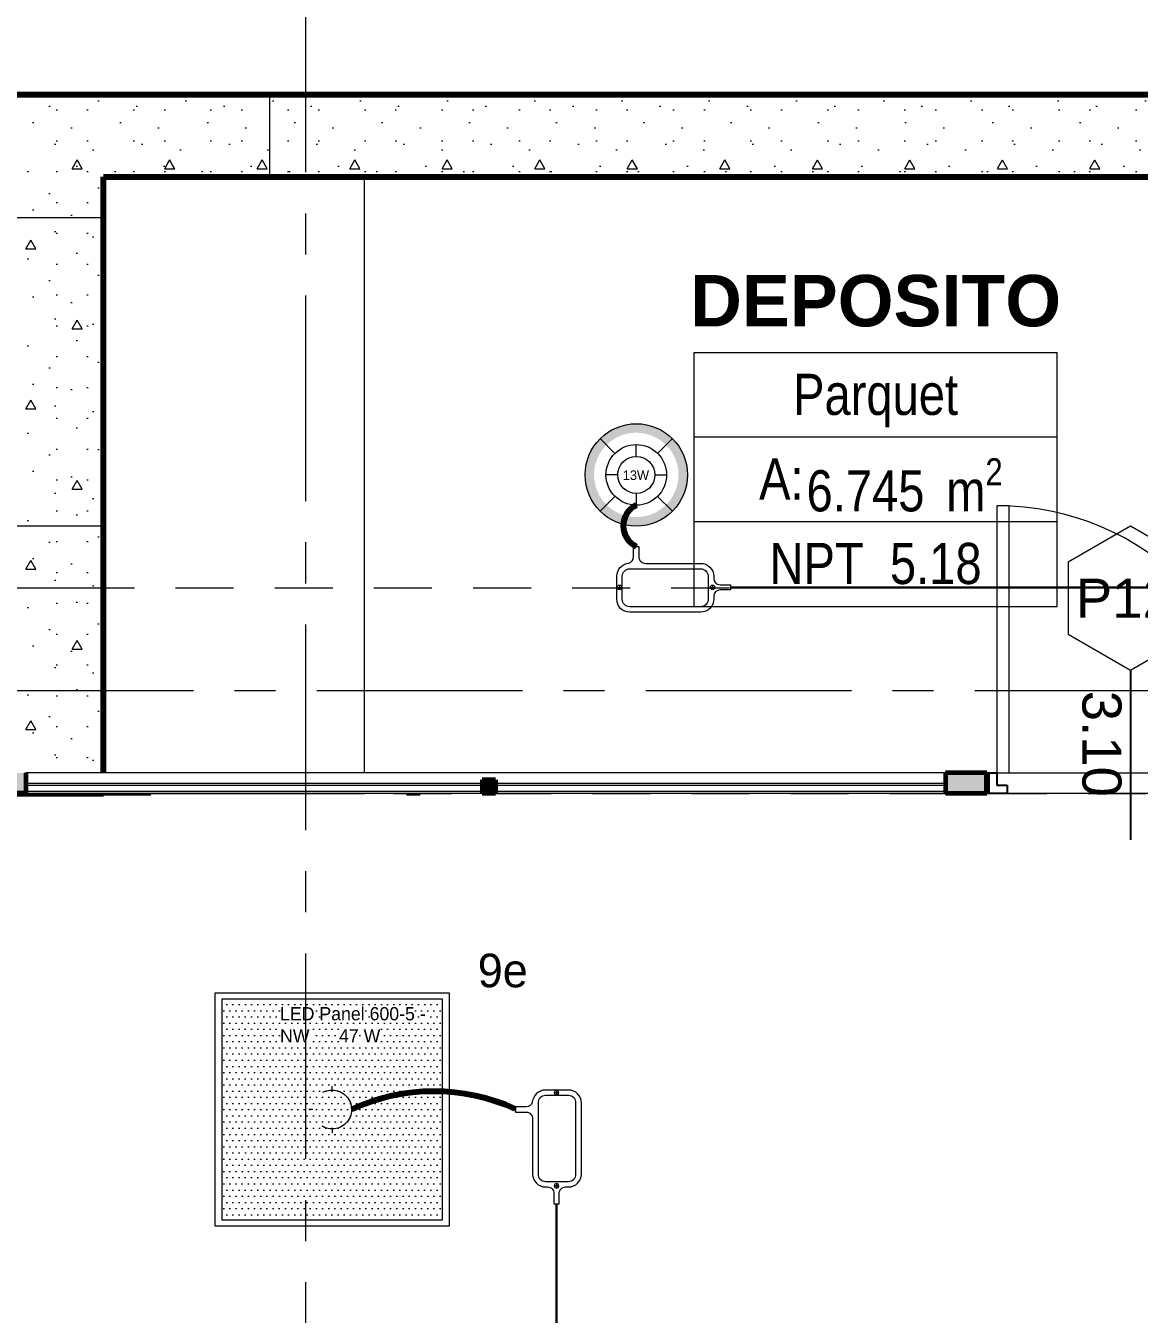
# Model space of a CAD drawing. Header units: inches. Extents: x -38 to 5698, y -33 to 92.
# Drawn here: x 130.862 to 133.57, y 38.133 to 41.268 of the extents above; entities that cross this region are included whole.
import ezdxf
from ezdxf.lldxf.tags import DXFTag

# ---------------------------------------------------------------- set-up
doc = ezdxf.new("R2010")
doc.units = ezdxf.units.IN
doc.header["$MEASUREMENT"] = 0
doc.set_wipeout_variables(frame=1)
doc.header["$PDMODE"] = 1
for name, pattern in [('CONTINUA', [0]), ('DASHED', [0.75, 0.5, -0.25]), ('Hidden Line', [0.195611, 0.141111, -0.0545]), ('HIDDEN2', [0.1875, 0.125, -0.0625]), ('Punto & Raya', [0.65, 0.5, -0.075, 0, -0.075]), ('Wipeout_Contour', [1, 0, -1])]:
    doc.linetypes.add(name, pattern=pattern)
for name, color, linetype, lineweight in [('00_IE_Luminarias', 6, 'Continuous', 30), ('01 IE LUM LED AD DN570C', 1, 'Continuous', 13), ('ALUMBRADO_CONDUIT', 30, 'CONDUIT1', 30), ('CABLEADO EXT.', 3, 'PVCSUBT', 30), ('Luminarias', 5, 'Continuous', 20), ('Simb_Alumbrado', 140, 'CONTINUA', 30)]:
    doc.layers.add(name, color=color, linetype=linetype, lineweight=lineweight)
for name, color, linetype in [('02 _ ARQ _ ALB _ Cotas Ejes', 7, 'Continuous'), ('02 _ ARQ _ ALB _ Ejes Generales', 7, 'Continuous'), ('02 _ ARQ _ ALB _ Muros Interiores', 7, 'Continuous'), ('02 _ ARQ _ ZON _ Espacio.3D', 7, 'Continuous'), ('08 _ STR _ EXT _ 07 Losa Aligerada', 7, 'Continuous'), ('08 _ STR _ EXT _ 08 Placas Inclinadas', 7, 'Continuous'), ('08 _ STR _ EXT _ 09 Vigas', 7, 'Continuous'), ('Acabado - Muros', 7, 'Continuous'), ('Estructura - 04 MURO', 7, 'Continuous'), ('Marcador - Secciones', 251, 'Continuous')]:
    doc.layers.add(name, color=color, linetype=linetype)
doc.styles.add('Estilo_Generado_4', font='swisse.ttf')
doc.styles.add('Estilo_Generado_8', font='arialbd.ttf')
doc.styles.add('Estilo_Generado_9', font='ARIALN.TTF')
doc.styles.add('{18b73a54-fa43-428c-adcb-c1c7bbdf2c84}', font='Simplex.shx')
tags = doc.linetypes.add('CONDUIT', pattern='A,1.5,-0.210535,["con",{18b73a54-fa43-428c-adcb-c1c7bbdf2c84},S=0.2,R=0,X=0,Y=-0.065594],-0.702384', length=2.412919).pattern_tags.tags
tags[6] = DXFTag(74, 10)
tags = doc.linetypes.add('CONDUIT1', pattern='A,1,-0.19772,["con",{18b73a54-fa43-428c-adcb-c1c7bbdf2c84},S=0.2,R=0,X=0,Y=-0.065594],-0.593642', length=1.791362).pattern_tags.tags
tags[6] = DXFTag(74, 10)
tags = doc.linetypes.add('PVCSUBT', pattern='A,0.6,-0.3,0.6,-0.075691,["PVC",Standard,S=0.2,R=0,X=0,Y=-0.093724],-0.621005', length=2.196696).pattern_tags.tags
tags[10] = DXFTag(74, 10)
doc.dimstyles.new('Estilo_Generado__15', dxfattribs={"dimtxt": 0.125, "dimasz": 0.095, "dimexe": 0.18, "dimexo": 0.003, "dimgap": 0, "dimtad": 0, "dimtih": 1, "dimtoh": 1, "dimzin": 0, "dimdsep": 46, "dimtxsty": 'Estilo_Generado_4', "dimblk": 'ARROWHEAD_6', "dimblk1": 'ARROWHEAD_6', "dimblk2": 'ARROWHEAD_6', "dimcen": 0.09, "dimclrd": 144, "dimclre": 144, "dimclrt": 7, "dimadec": 0, "dimazin": 0, "dimtfac": 1, "dimtdec": 4, "dimtmove": 0, "dimatfit": 3, "dimfxl": 1, "dimtolj": 1, "dimtzin": 0, "dimarcsym": 0})
pattern_1 = [(0, (92.500015, 3e-09), (0, 0.030000001), [])]
pattern_2 = [(0, (92.5, 3e-09), (0, 0.3897114), [0.024375, -0.200625]), (0, (92.6125, 0.19486), (0, 0.3897114), [0.024375, -0.200625]), (60, (92.5, 3e-09), (-0.3375, 0.1948557), [0.024375, -0.200625]), (60, (92.725, 3e-09), (-0.3375, 0.1948557), [0.024375, -0.200625]), (120, (92.5244, 3e-09), (0.3375, 0.1948557), [0.024375, -0.200625]), (120, (92.7494, 3e-09), (0.3375, 0.1948557), [0.024375, -0.200625]), (0, (92.500015, 0.0375), (0, 0.075), [0, -0.075, 0, -0.1125]), (45, (92.537515, 0.0375), (-0.05303301, 0.05303301), [0, -0.05625, 0, -0.09375])]

# ---------------------------------------------------------------- blocks, each defined once
blk = doc.blocks.new('ARROWHEAD_6')
at = {"color": 0, "linetype": 'Continuous', "lineweight": 0}
for p, q in [((-0.5, -0.5), (0.5, 0.5)), ((0, 0), (-1, 0))]:
    blk.add_line(p, q, dxfattribs=at)
blk = doc.blocks.new('*D84', base_point=(804.059, 0))
at = {"layer": '02 _ ARQ _ ALB _ Cotas Ejes', "color": 144, "linetype": 'Continuous', "lineweight": -2, "transparency": 16777216}
for p, q in [((129.82, 39.653), (129.82, 45.8378)), ((136.82, 39.653), (136.82, 45.8378)), ((129.915, 45.6578), (133.0886, 45.6578)), ((136.725, 45.6578), (133.4761, 45.6578))]:
    blk.add_line(p, q, dxfattribs=at)
at = {"layer": 'Defpoints', "color": 0, "linetype": 'Continuous', "lineweight": 40, "transparency": 16777216}
for p in [(136.82, 45.6578), (129.82, 39.65), (136.82, 39.65)]:
    blk.add_point(p, dxfattribs=at)
at = {"layer": '02 _ ARQ _ ALB _ Cotas Ejes', "color": 144, "linetype": 'Continuous', "lineweight": -2, "transparency": 16777216, "xscale": 0.095, "yscale": 0.095, "zscale": 0.095, "rotation": 180}
blk.add_blockref('ARROWHEAD_6', (129.82, 45.6578), dxfattribs=at)
at = {"layer": '02 _ ARQ _ ALB _ Cotas Ejes', "color": 144, "linetype": 'Continuous', "lineweight": -2, "transparency": 16777216, "xscale": 0.095, "yscale": 0.095, "zscale": 0.095}
blk.add_blockref('ARROWHEAD_6', (136.82, 45.6578), dxfattribs=at)
at = {"layer": '02 _ ARQ _ ALB _ Cotas Ejes', "color": 7, "linetype": 'Continuous', "lineweight": 13, "transparency": 16777216, "insert": (133.2823, 45.6578), "char_height": 0.125, "attachment_point": 5, "style": 'Estilo_Generado_4'}
blk.add_mtext('\\A1;7.00', dxfattribs=at)
blk = doc.blocks.new('*D86', base_point=(804.059, 0))
at = {"layer": '02 _ ARQ _ ALB _ Cotas Ejes', "color": 144, "linetype": 'Continuous', "lineweight": -2, "transparency": 16777216}
for p, q in [((101.57, 39.903), (101.57, 45.4088)), ((144.07, 39.903), (144.07, 45.4088)), ((101.665, 45.2288), (122.5203, 45.2288)), ((143.975, 45.2288), (123.0254, 45.2288))]:
    blk.add_line(p, q, dxfattribs=at)
at = {"layer": 'Defpoints', "color": 0, "linetype": 'Continuous', "lineweight": 40, "transparency": 16777216}
for p in [(144.07, 45.2288), (101.57, 39.9), (144.07, 39.9)]:
    blk.add_point(p, dxfattribs=at)
at = {"layer": '02 _ ARQ _ ALB _ Cotas Ejes', "color": 144, "linetype": 'Continuous', "lineweight": -2, "transparency": 16777216, "xscale": 0.095, "yscale": 0.095, "zscale": 0.095, "rotation": 180}
blk.add_blockref('ARROWHEAD_6', (101.57, 45.2288), dxfattribs=at)
at = {"layer": '02 _ ARQ _ ALB _ Cotas Ejes', "color": 144, "linetype": 'Continuous', "lineweight": -2, "transparency": 16777216, "xscale": 0.095, "yscale": 0.095, "zscale": 0.095}
blk.add_blockref('ARROWHEAD_6', (144.07, 45.2288), dxfattribs=at)
at = {"layer": '02 _ ARQ _ ALB _ Cotas Ejes', "color": 7, "linetype": 'Continuous', "lineweight": 13, "transparency": 16777216, "insert": (122.7728, 45.2288), "char_height": 0.125, "attachment_point": 5, "style": 'Estilo_Generado_4'}
blk.add_mtext('\\A1;42.50', dxfattribs=at)
blk = doc.blocks.new('LUM DN570C')
at = {"layer": '01 IE LUM LED AD DN570C'}
h = blk.add_hatch(color=256, dxfattribs=at)
edge = h.paths.add_edge_path()
edge.add_arc((0, 0), 0.1344, 0, 360)
edge = h.paths.add_edge_path(flags=17)
edge.add_arc((0, 0), 0.1108, 0, 360)
for p, q in [((-0.0561, 0.0563), (-0.0949, 0.0952)), ((0.0561, 0.0563), (0.0949, 0.0952)), ((-0.0561, -0.0563), (-0.0949, -0.0952)), ((0.0561, -0.0563), (0.0949, -0.0952))]:
    blk.add_line(p, q, dxfattribs=at)
at = {"layer": '01 IE LUM LED AD DN570C', "ltscale": 0.4}
for p, q in [((0, 0.0487), (0, 0.0795)), ((-0.0487, 0), (-0.0795, 0)), ((0.0487, 0), (0.0795, 0)), ((0, -0.0487), (0, -0.0795))]:
    blk.add_line(p, q, dxfattribs=at)
at = {"layer": '01 IE LUM LED AD DN570C'}
for radius in [0.1344, 0.0795]:
    blk.add_circle((0, 0), radius, dxfattribs=at)
at = {"layer": '01 IE LUM LED AD DN570C', "ltscale": 0.4}
blk.add_circle((0, 0), 0.0487, dxfattribs=at)
at = {"color": 1, "linetype": 'ByBlock', "lineweight": 80, "insert": (-0.0353, 0.0117), "char_height": 0.025, "width": 0.622217, "attachment_point": 1}
blk.add_mtext('13W ', dxfattribs=at)
blk = doc.blocks.new('*U270')
at = {"layer": 'Luminarias', "linetype": 'DASHED', "lineweight": 0, "ltscale": 0.05}
blk.add_lwpolyline([(0, -0.0045), (0, 0.0045)], dxfattribs=at)
blk = doc.blocks.new('*U271')
at = {"color": 0, "linetype": 'ByBlock', "lineweight": -2, "transparency": 16777216}
blk.add_blockref('*U270', (0, 0.05), dxfattribs=at)
for p, rotation in [((-0.05, 0), 90), ((0.05, 0), 269.9999999999999), ((0, -0.05), 180)]:
    blk.add_blockref('*U270', p, dxfattribs=dict(at, rotation=rotation))
blk = doc.blocks.new('PANEL LED 50W')
at = {"layer": 'Luminarias'}
h = blk.add_hatch(dxfattribs=at)
h.set_pattern_fill('DOTS', color=4, scale=0.009097)
h.set_pattern_definition([(0, (0, -2e-14), (0.0072206, 0.01444116), [0, -0.01444116])])
h.paths.add_polyline_path([(-0.2574, -0.2574), (0.2574, -0.2574), (0.2574, 0.2574), (-0.2574, 0.2574)])
h.paths.add_polyline_path([(-0.1296, 0.0974), (0.1849, 0.0974), (0.1849, 0.2469), (-0.1296, 0.2469)], flags=24)
at = {"layer": 'Luminarias', "color": 4, "lineweight": 0}
for points in [[(-0.2729, 0.2729), (0.2729, 0.2729), (0.2729, -0.2729), (-0.2729, -0.2729)], [(-0.2574, -0.2574), (0.2574, -0.2574), (0.2574, 0.2574), (-0.2574, 0.2574)]]:
    blk.add_lwpolyline(points, close=True, dxfattribs=at)
at = {"layer": 'Luminarias', "color": 4, "linetype": 'DASHED', "lineweight": 0, "ltscale": 0.01}
blk.add_circle((0, 0), 0.0455, dxfattribs=at)
at = {"color": 4}
blk.add_blockref('*U271', (0, 0), dxfattribs=at)
at = {"layer": 'Luminarias', "color": 4, "insert": (-0.1218, 0.2392), "char_height": 0.030929, "width": 0.382855, "attachment_point": 1}
blk.add_mtext('{\\Ftxt|c0;LED Panel 600-5 - NW      47 W}', dxfattribs=at)
blk = doc.blocks.new('CAJA OVAL TIPO L')
at = {"layer": 'Simb_Alumbrado', "lineweight": 13}
blk.add_lwpolyline([(-0.0491, -0.079), (-0.0491, -0.0343, -0.380413), (-0.0258, -0.0088), (-0.0258, -0.0088, 0.341426), (-0.0164, 0.0033), (-0.0164, 0.0236), (-0.0063, 0.0236), (-0.0063, 0.0033, 0.414214), (0.0063, -0.0092), (0.1138, -0.0092, -0.414214), (0.1388, -0.0343), (0.1388, -0.0382, 0.414214), (0.1513, -0.0508), (0.1716, -0.0508), (0.1716, -0.0609), (0.1513, -0.0609, 0.414214), (0.1388, -0.0734), (0.1388, -0.079, -0.414214), (0.1138, -0.104), (-0.0241, -0.104, -0.414214), (-0.0491, -0.079, 0.414214)], format="xyb", dxfattribs=at)
blk.add_lwpolyline([(-0.0241, -0.0199), (0.1138, -0.0199, -0.414214), (0.1282, -0.0343), (0.1282, -0.079, -0.414214), (0.1138, -0.0934), (-0.0241, -0.0934, -0.414214), (-0.0384, -0.079), (-0.0384, -0.0343, -0.414214)], format="xyb", close=True, dxfattribs=at)
for points in [[(-0.0483, -0.0558), (-0.0395, -0.0558)], [(-0.0439, -0.0514), (-0.0439, -0.0602)], [(0.1323, -0.0558), (0.1411, -0.0558)], [(0.1367, -0.0514), (0.1367, -0.0602)]]:
    blk.add_lwpolyline(points, dxfattribs=at)
for centre in [(-0.0439, -0.0558), (0.1367, -0.0558)]:
    blk.add_circle(centre, 0.00438, dxfattribs=at)

msp = doc.modelspace()

# ---------------------------------------------------------------- hatches: boundary and pattern name
at = {"layer": '08 _ STR _ EXT _ 08 Placas Inclinadas', "linetype": 'Continuous', "lineweight": 9}
h = msp.add_hatch(dxfattribs=at)
h.set_pattern_fill('HORMIGÓN_EN_MASA_0002', style=0, pattern_type=2)
h.set_pattern_definition(pattern_2)
h.paths.add_polyline_path([(130.8202, 40.9606), (131.0512, 40.9445), (131.0512, 41.1), (130.8202, 41.1)])
h = msp.add_hatch(dxfattribs=at)
h.set_pattern_fill('HORMIGÓN_EN_MASA_0002', style=0, pattern_type=2)
h.set_pattern_definition(pattern_2)
h.paths.add_polyline_path([(131.0512, 40.9445), (131.6862, 40.9), (133.6798, 40.9), (135.6717, 41.0394), (135.6717, 41.1), (131.0512, 41.1)])
h = msp.add_hatch(dxfattribs=at)
h.set_pattern_fill('HORMIGÓN_EN_MASA_0002', style=0, pattern_type=2)
h.set_pattern_definition(pattern_2)
h.paths.add_polyline_path([(131.6862, 40.9), (131.0512, 40.9445), (131.0512, 40.9)])

# ---------------------------------------------------------------- linework, layer by layer
at = {"layer": '02 _ ARQ _ ALB _ Muros Interiores', "color": 165, "linetype": 'Continuous', "lineweight": 15}
for p, q in [((133.224, 40.1), (133.2241, 39.45)), ((133.254, 40.1), (133.224, 40.1)), ((133.2541, 39.45), (133.254, 40.1)), ((133.2241, 39.45), (133.2541, 39.45))]:
    msp.add_line(p, q, dxfattribs=at)
at = {"layer": '02 _ ARQ _ ALB _ Muros Interiores', "color": 152, "linetype": 'Continuous', "lineweight": 25}
msp.add_line((133.5491, 39.7), (133.5491, 39.2875), dxfattribs=at)
at = {"layer": '02 _ ARQ _ ALB _ Muros Interiores', "color": 165, "linetype": 'Continuous', "lineweight": 25}
for p, q in [((133.1991, 39.4), (133.1991, 39.45)), ((133.1991, 39.45), (133.2241, 39.45)), ((133.2241, 39.45), (133.2241, 39.42)), ((133.2491, 39.4), (133.1991, 39.4)), ((133.2241, 39.42), (133.2491, 39.42)), ((133.2491, 39.42), (133.2491, 39.4))]:
    msp.add_line(p, q, dxfattribs=at)
at = {"layer": '02 _ ARQ _ ALB _ Muros Interiores', "color": 7, "linetype": 'Continuous', "lineweight": 80}
msp.add_line((133.1991, 39.45), (133.1991, 39.4), dxfattribs=at)
at = {"layer": '02 _ ARQ _ ALB _ Muros Interiores', "color": 251, "linetype": 'Continuous', "lineweight": 13, "flags": 128}
msp.add_lwpolyline([(133.549, 40.05), (133.3975, 39.9625), (133.3975, 39.7875), (133.5491, 39.7), (133.7006, 39.7875), (133.7006, 39.9625)], close=True, dxfattribs=at)
at = {"layer": '02 _ ARQ _ ALB _ Muros Interiores', "color": 175, "linetype": 'Continuous', "lineweight": 15}
msp.add_arc((133.2241, 39.45), 0.65, 0.0017, 90.0017, dxfattribs=at)
at = {"layer": '02 _ ARQ _ ZON _ Espacio.3D', "color": 252, "linetype": 'Continuous', "lineweight": 13}
for p, q in [((132.4872, 40.4728), (132.4872, 39.8552)), ((132.4872, 40.4728), (133.3707, 40.4728)), ((133.3707, 39.8552), (133.3707, 40.4728)), ((133.3707, 40.2669), (132.4872, 40.2669)), ((133.3707, 40.061), (132.4872, 40.061)), ((132.4872, 39.8552), (133.3707, 39.8552))]:
    msp.add_line(p, q, dxfattribs=at)
at = {"layer": '02 _ ARQ _ ZON _ Espacio.3D', "color": 254, "linetype": 'Continuous', "lineweight": 0, "flags": 128}
msp.add_lwpolyline([(131.2061, 40.9), (131.2061, 39.45), (135.8575, 39.45), (135.8575, 40.9)], close=True, dxfattribs=at)
msp.add_lwpolyline([(136.57, 39.4), (130.07, 39.4), (130.07, 39), (129.57, 39), (129.57, 39.4), (129.37, 39.4), (129.37, 39.65), (126.5479, 39.65), (126.5479, 39.4), (123.07, 39.4), (123.07, 39), (122.845, 39)], dxfattribs=at)
at = {"layer": '08 _ STR _ EXT _ 07 Losa Aligerada', "color": 254, "linetype": 'Continuous', "lineweight": 18, "flags": 128}
msp.add_lwpolyline([(145.02, 35.2005), (145.02, 41.1), (131.4553, 41.1), (131.4553, 40.8001), (126.5479, 40.8001), (126.5479, 40.5001), (115.87, 40.5001)], dxfattribs=at)
at = {"layer": '08 _ STR _ EXT _ 08 Placas Inclinadas', "color": 7, "linetype": 'Continuous', "lineweight": 80, "flags": 128}
msp.add_lwpolyline([(130.8202, 41.1), (135.9026, 41.1)], dxfattribs=at)
at = {"layer": 'Acabado - Muros', "color": 7, "linetype": 'Continuous', "lineweight": 60}
for p, q in [((131.0512, 39.4499), (131.0512, 39.3999)), ((133.1991, 39.45), (133.1991, 39.4)), ((133.1991, 39.45), (133.1991, 39.4))]:
    msp.add_line(p, q, dxfattribs=at)
at = {"layer": 'ALUMBRADO_CONDUIT', "color": 30, "lineweight": 30, "ltscale": 0.4, "true_color": 0xf26722}
for p, q in [((132.5764, 39.9014), (134.5342, 39.9014)), ((132.1532, 38.4018), (132.1532, 36.2449))]:
    msp.add_line(p, q, dxfattribs=at)
at = {"layer": 'CABLEADO EXT.', "color": 3, "lineweight": 80}
for centre, radius, start, end in [((132.3709, 40.0512), 0.0556, 115.4571, 244.5429), ((131.8551, 38.199), 0.4764, 65.3702, 114.8494)]:
    msp.add_arc(centre, radius, start, end, dxfattribs=at)

# ---------------------------------------------------------------- block references
at = {"layer": '01 IE LUM LED AD DN570C', "color": 1, "lineweight": 5, "xscale": 0.9263905751172247, "yscale": 0.9263905751172247, "zscale": 0.9263905751172247}
msp.add_blockref('LUM DN570C', (132.347, 40.175), dxfattribs=at)
at = {"layer": 'ALUMBRADO_CONDUIT', "linetype": 'CONDUIT', "lineweight": 30, "xscale": 1.253906979044094, "yscale": 1.253906979044094, "zscale": 1.253906979044094}
msp.add_blockref('CAJA OVAL TIPO L', (132.3612, 39.9714), dxfattribs=at)
at = {"layer": 'ALUMBRADO_CONDUIT', "xscale": 1.041283452965173, "yscale": 1.041283452965173, "zscale": 1.041283452965173}
msp.add_blockref('PANEL LED 50W', (131.6075, 38.6313), dxfattribs=at)
at = {"layer": 'ALUMBRADO_CONDUIT', "linetype": 'CONDUIT', "lineweight": 30, "xscale": -1.253906979044094, "yscale": 1.253906979044094, "zscale": 1.253906979044094, "rotation": 90}
msp.add_blockref('CAJA OVAL TIPO L', (132.0832, 38.617), dxfattribs=at)

# ---------------------------------------------------------------- texts
at = {"layer": '00_IE_Luminarias', "color": 6, "linetype": 'HIDDEN2'}
msp.add_text('9e', height=0.08174, dxfattribs=at).set_placement((131.9615, 38.9286))
at = {"layer": '02 _ ARQ _ ALB _ Muros Interiores', "color": 251, "lineweight": 25, "char_height": 0.095, "attachment_point": 7, "style": 'Estilo_Generado_4'}
for s, insert, rotation in [('\\A1;{\\pql;\\pt0;\\fSwis721 Ex BT|b0|i0|c0|p34;P12\\fSwis721 Ex BT|b0|i0|c0|p34;\\fSwis721 Ex BT|b0|i0|c0|p34;\\fSwis721 Ex BT|b0|i0|c0|p34;}', (133.4157, 39.8275), 0.0017), ('\\A1;{\\pql;\\pt0;\\fSwis721 Ex BT|b0|i0|c0|p34;3.10\\fSwis721 Ex BT|b0|i0|c0|p34;\\A1{\\H.66x;\\S^  ;}\\fSwis721 Ex BT|b0|i0|c0|p34;\\fSwis721 Ex BT|b0|i0|c0|p34;}', (133.4041, 39.65), 270.0017)]:
    msp.add_mtext(s, dxfattribs=dict(at, insert=insert, rotation=rotation))
at = {"layer": '02 _ ARQ _ ZON _ Espacio.3D', "color": 252, "lineweight": 25, "attachment_point": 2}
for s, insert, char_height, style in [('\\A1;{\\pqc;\\pt0;\\fArial|b1|i0|c0|p34;DEPOSITO}', (132.9289, 40.6613), 0.125, 'Estilo_Generado_8'), ('\\A1;{\\pqc;\\pt0;\\fArial Narrow|b0|i0|c0|p34;Parquet}', (132.9289, 40.4209), 0.1, 'Estilo_Generado_9'), ('\\A1;{\\pqc;\\pt0;\\fArial Narrow|b0|i0|c0|p34;A: }', (132.6998, 40.2151), 0.1, 'Estilo_Generado_9'), ('\\A1;{\\pqc;\\pt0,0.3;\\fArial Narrow|b0|i0|c0|p34;6.745\\fArial Narrow|b0|i0|c0|p34;\\A1{\\H.66x;\\S^  ;}\\fArial Narrow|b0|i0|c0|p34; m\\fArial Narrow|b0|i0|c0|p34;\\A1{\\H.66x;\\S2^  ;}}', (132.9995, 40.2155), 0.1, 'Estilo_Generado_9'), ('\\A1;{\\pqc;\\pt0;\\fArial Narrow|b0|i0|c0|p34;NPT  5.18}', (132.9289, 40.0096), 0.1, 'Estilo_Generado_9')]:
    msp.add_mtext(s, dxfattribs=dict(at, insert=insert, char_height=char_height, style=style))

# ---------------------------------------------------------------- next in the draw order: wipeouts: each hides what was drawn before it
at = {"color": 254, "linetype": 'Wipeout_Contour', "lineweight": 0, "ltscale": 3375.74334}
msp.add_wipeout([(131.1666, 39.3999), (131.744, 39.3999), (131.744, 39.4499), (131.1666, 39.4499)], dxfattribs=at).dxf.layer = 'Acabado - Muros'
at = {"color": 254, "linetype": 'Wipeout_Contour', "lineweight": 0, "ltscale": 3365.941665}
msp.add_wipeout([(126.5479, 39.9), (131.4047, 39.9), (131.4047, 40.05), (126.5479, 40.05)], dxfattribs=at).dxf.layer = 'Estructura - 04 MURO'

# ---------------------------------------------------------------- next in the draw order: linework, layer by layer
at = {"layer": 'Acabado - Muros', "color": 7, "linetype": 'Continuous', "lineweight": 60}
msp.add_line((131.1666, 39.4499), (131.0512, 39.4499), dxfattribs=at)
at = {"layer": 'Estructura - 04 MURO', "color": 7, "linetype": 'Continuous', "lineweight": 13, "flags": 128}
for points in [[(131.4047, 40.05), (126.5479, 40.05)], [(130.27, 39.9), (131.4047, 39.9)]]:
    msp.add_lwpolyline(points, dxfattribs=at)

# ---------------------------------------------------------------- next in the draw order: wipeouts: each hides what was drawn before it
at = {"color": 254, "linetype": 'Wipeout_Contour', "lineweight": 0, "ltscale": 5065.113909}
msp.add_wipeout([(131.744, 39.4499), (131.744, 39.3999), (131.7883, 39.3999), (131.7883, 39.4329), (131.8048, 39.4329), (131.8048, 39.4499)], dxfattribs=at).dxf.layer = 'Acabado - Muros'

# ---------------------------------------------------------------- next in the draw order: linework, layer by layer
at = {"layer": 'Acabado - Muros', "color": 251, "linetype": 'Continuous', "lineweight": 13, "flags": 128}
msp.add_lwpolyline([(131.744, 39.4499), (131.744, 39.3999)], dxfattribs=at)

# ---------------------------------------------------------------- next in the draw order: wipeouts: each hides what was drawn before it
at = {"color": 254, "linetype": 'Wipeout_Contour', "lineweight": 0, "ltscale": 5069.317065}
msp.add_wipeout([(133.0991, 39.45), (131.8048, 39.4499), (131.8048, 39.4329), (131.8213, 39.4329), (131.8213, 39.3999), (133.0991, 39.4)], dxfattribs=at).dxf.layer = 'Acabado - Muros'

# ---------------------------------------------------------------- next in the draw order: linework, layer by layer
at = {"layer": 'Acabado - Muros', "color": 7, "linetype": 'Continuous', "lineweight": 60}
msp.add_line((133.1991, 39.45), (133.0991, 39.45), dxfattribs=at)
at = {"layer": 'Acabado - Muros', "color": 251, "linetype": 'Continuous', "lineweight": 13, "flags": 128}
msp.add_lwpolyline([(133.0991, 39.4), (131.8213, 39.3999)], dxfattribs=at)

# ---------------------------------------------------------------- next in the draw order: wipeouts: each hides what was drawn before it
at = {"color": 254, "linetype": 'Wipeout_Contour', "lineweight": 0, "ltscale": 3375.829957}
msp.add_wipeout([(131.1666, 39.4049), (131.7883, 39.4049), (131.7883, 39.4249), (131.1666, 39.4249)], dxfattribs=at).dxf.layer = 'Acabado - Muros'

# ---------------------------------------------------------------- next in the draw order: hatches: boundary and pattern name
at = {"layer": 'Acabado - Muros', "linetype": 'Continuous', "lineweight": 0}
msp.add_hatch(color=254, dxfattribs=at).paths.add_polyline_path([(131.1666, 39.4499), (131.0512, 39.4499), (131.0512, 39.3999), (131.1666, 39.3999)])
h = msp.add_hatch(dxfattribs=at)
h.set_pattern_fill('CONTRACHAPADO_0002', color=254, style=0, pattern_type=2)
h.set_pattern_definition(pattern_1)
h.paths.add_polyline_path([(131.1666, 39.4049), (131.7883, 39.4049), (131.7883, 39.4249), (131.1666, 39.4249)])

# ---------------------------------------------------------------- next in the draw order: linework, layer by layer
at = {"layer": 'Acabado - Muros', "color": 7, "linetype": 'Continuous', "lineweight": 60}
for p, q in [((131.1666, 39.4499), (131.1666, 39.3999)), ((131.7883, 39.4329), (131.7883, 39.3999)), ((131.1666, 39.3999), (131.0512, 39.3999))]:
    msp.add_line(p, q, dxfattribs=at)
at = {"layer": 'Acabado - Muros', "color": 7, "linetype": 'Continuous', "lineweight": 13, "flags": 128}
msp.add_lwpolyline([(131.1666, 39.4049), (131.1666, 39.4249), (131.7883, 39.4249), (131.7883, 39.4049)], close=True, dxfattribs=at)

# ---------------------------------------------------------------- next in the draw order: wipeouts: each hides what was drawn before it
at = {"color": 254, "linetype": 'Wipeout_Contour', "lineweight": 0, "ltscale": 3379.75652}
msp.add_wipeout([(131.8213, 39.4049), (133.0991, 39.405), (133.0991, 39.425), (131.8213, 39.4249)], dxfattribs=at).dxf.layer = 'Acabado - Muros'

# ---------------------------------------------------------------- next in the draw order: hatches: boundary and pattern name
at = {"layer": 'Acabado - Muros', "linetype": 'Continuous', "lineweight": 0}
for points in [[(131.7883, 39.4329), (131.7883, 39.3999), (131.8213, 39.3999), (131.8213, 39.4329)], [(133.0991, 39.4), (133.1991, 39.4), (133.1991, 39.45), (133.0991, 39.45)]]:
    msp.add_hatch(color=254, dxfattribs=at).paths.add_polyline_path(points)
h = msp.add_hatch(dxfattribs=at)
h.set_pattern_fill('CONTRACHAPADO_0002', color=254, style=0, pattern_type=2)
h.set_pattern_definition(pattern_1)
h.paths.add_polyline_path([(131.8213, 39.4049), (133.0991, 39.405), (133.0991, 39.425), (131.8213, 39.4249)])

# ---------------------------------------------------------------- next in the draw order: linework, layer by layer
at = {"layer": 'Acabado - Muros', "color": 7, "linetype": 'Continuous', "lineweight": 60}
for p, q in [((131.8213, 39.4329), (131.7883, 39.4329)), ((131.8213, 39.4329), (131.8213, 39.3999)), ((133.0991, 39.45), (133.0991, 39.4)), ((131.8213, 39.3999), (131.7883, 39.3999)), ((133.1991, 39.4), (133.0991, 39.4))]:
    msp.add_line(p, q, dxfattribs=at)
at = {"layer": 'Acabado - Muros', "color": 7, "linetype": 'Continuous', "lineweight": 13, "flags": 128}
msp.add_lwpolyline([(131.8213, 39.4049), (131.8213, 39.4249), (133.0991, 39.425), (133.0991, 39.405)], close=True, dxfattribs=at)

# ---------------------------------------------------------------- next in the draw order: wipeouts: each hides what was drawn before it
at = {"color": 254, "linetype": 'Wipeout_Contour', "lineweight": 0, "ltscale": 3375.535302}
msp.add_wipeout([(131.0512, 40.9), (131.0512, 39.4), (131.6862, 39.4), (131.6862, 40.9)], dxfattribs=at).dxf.layer = '08 _ STR _ EXT _ 08 Placas Inclinadas'

# ---------------------------------------------------------------- next in the draw order: hatches: boundary and pattern name
at = {"layer": '08 _ STR _ EXT _ 08 Placas Inclinadas', "linetype": 'Continuous', "lineweight": 9}
h = msp.add_hatch(dxfattribs=at)
h.set_pattern_fill('HORMIGÓN_EN_MASA_0002', style=0, pattern_type=2)
h.set_pattern_definition(pattern_2)
h.paths.add_polyline_path([(131.0512, 40.9), (131.0512, 40.9445), (130.8202, 40.9606), (130.8202, 40.9)])
h = msp.add_hatch(dxfattribs=at)
h.set_pattern_fill('HORMIGÓN_EN_MASA_0002', style=0, pattern_type=2)
h.set_pattern_definition(pattern_2)
h.paths.add_polyline_path([(130.8202, 40.9), (130.8202, 39.4), (131.0512, 39.4), (131.0512, 40.9)])

# ---------------------------------------------------------------- next in the draw order: linework, layer by layer
at = {"layer": '02 _ ARQ _ ALB _ Ejes Generales', "color": 251, "linetype": 'Punto & Raya', "lineweight": 13}
msp.add_line((148.07, 39.65), (97.3454, 39.65), dxfattribs=at)
at = {"layer": '08 _ STR _ EXT _ 08 Placas Inclinadas', "color": 7, "linetype": 'Continuous', "lineweight": 80}
for p, q in [((131.0512, 40.9), (135.6717, 40.9)), ((131.0512, 39.4), (131.0512, 40.9))]:
    msp.add_line(p, q, dxfattribs=at)
at = {"layer": '08 _ STR _ EXT _ 08 Placas Inclinadas', "color": 7, "linetype": 'Continuous', "lineweight": 13, "flags": 128}
for points in [[(131.6862, 39.4), (131.6862, 40.9)], [(131.0512, 39.4), (131.6862, 39.4)]]:
    msp.add_lwpolyline(points, dxfattribs=at)
at = {"layer": '08 _ STR _ EXT _ 08 Placas Inclinadas', "color": 7, "linetype": 'Continuous', "lineweight": 80, "flags": 128}
msp.add_lwpolyline([(130.8202, 39.4), (131.0512, 39.4)], dxfattribs=at)
at = {"layer": '08 _ STR _ EXT _ 09 Vigas', "color": 251, "linetype": 'Hidden Line', "lineweight": 13}
msp.add_line((101.57, 39.9), (144.07, 39.9), dxfattribs=at)

# ---------------------------------------------------------------- next in the draw order: dimensions: what is measured, and where the dimension line sits
at = {"layer": '02 _ ARQ _ ALB _ Cotas Ejes', "color": 144, "linetype": 'Continuous', "lineweight": 13}
for base, p1, p2, picture, middle in [((136.82, 45.6578), (129.82, 39.65), (136.82, 39.65), '*D84', (133.2823, 45.6578)), ((144.07, 45.2288), (101.57, 39.9), (144.07, 39.9), '*D86', (122.7728, 45.2288))]:
    dim = msp.add_linear_dim(base=base, p1=p1, p2=p2, dimstyle='Estilo_Generado__15', dxfattribs=at)
    dim.commit()
    dim.dimension.update_dxf_attribs({"geometry": picture, "text_midpoint": middle, "dimtype": 160})

# ---------------------------------------------------------------- next in the draw order: wipeouts: each hides what was drawn before it
at = {"color": 254, "linetype": 'Wipeout_Contour', "lineweight": 0, "ltscale": 5070.046976}
msp.add_wipeout([(133.0991, 39.45), (131.9885, 39.45), (131.9885, 39.433), (132.005, 39.433), (132.005, 39.4), (133.0991, 39.4)], dxfattribs=at).dxf.layer = 'Acabado - Muros'

# ---------------------------------------------------------------- next in the draw order: linework, layer by layer
at = {"layer": 'Acabado - Muros', "color": 7, "linetype": 'Continuous', "lineweight": 60}
msp.add_line((133.1991, 39.45), (133.0991, 39.45), dxfattribs=at)
at = {"layer": 'Acabado - Muros', "color": 251, "linetype": 'Continuous', "lineweight": 13, "flags": 128}
msp.add_lwpolyline([(133.0991, 39.4), (132.005, 39.4)], dxfattribs=at)

# ---------------------------------------------------------------- next in the draw order: wipeouts: each hides what was drawn before it
at = {"color": 254, "linetype": 'Wipeout_Contour', "lineweight": 0, "ltscale": 5063.573953}
msp.add_wipeout([(130.8625, 39.45), (130.8625, 39.4), (131.972, 39.4), (131.972, 39.433), (131.9885, 39.433), (131.9885, 39.45)], dxfattribs=at).dxf.layer = 'Acabado - Muros'

# ---------------------------------------------------------------- next in the draw order: linework, layer by layer
at = {"layer": 'Acabado - Muros', "color": 251, "linetype": 'Continuous', "lineweight": 13}
msp.add_line((133.0991, 39.45), (131.1666, 39.4499), dxfattribs=at)
at = {"layer": 'Acabado - Muros', "color": 251, "linetype": 'Continuous', "lineweight": 13, "flags": 128}
for points in [[(133.0991, 39.45), (130.8625, 39.45)], [(131.972, 39.4), (130.8625, 39.4)]]:
    msp.add_lwpolyline(points, dxfattribs=at)

# ---------------------------------------------------------------- next in the draw order: wipeouts: each hides what was drawn before it
at = {"color": 254, "linetype": 'Wipeout_Contour', "lineweight": 0, "ltscale": 3380.123579}
msp.add_wipeout([(132.005, 39.405), (133.0991, 39.405), (133.0991, 39.425), (132.005, 39.425)], dxfattribs=at).dxf.layer = 'Acabado - Muros'

# ---------------------------------------------------------------- next in the draw order: hatches: boundary and pattern name
at = {"layer": 'Acabado - Muros', "linetype": 'Continuous', "lineweight": 0}
msp.add_hatch(color=254, dxfattribs=at).paths.add_polyline_path([(133.0991, 39.4), (133.1991, 39.4), (133.1991, 39.45), (133.0991, 39.45)])
h = msp.add_hatch(dxfattribs=at)
h.set_pattern_fill('CONTRACHAPADO_0002', color=254, style=0, pattern_type=2)
h.set_pattern_definition(pattern_1)
h.paths.add_polyline_path([(132.005, 39.405), (133.0991, 39.405), (133.0991, 39.425), (132.005, 39.425)])

# ---------------------------------------------------------------- next in the draw order: linework, layer by layer
at = {"layer": 'Acabado - Muros', "color": 7, "linetype": 'Continuous', "lineweight": 60}
for p, q in [((132.005, 39.433), (132.005, 39.4)), ((133.0991, 39.45), (133.0991, 39.4)), ((133.1991, 39.4), (133.0991, 39.4))]:
    msp.add_line(p, q, dxfattribs=at)
at = {"layer": 'Acabado - Muros', "color": 7, "linetype": 'Continuous', "lineweight": 13, "flags": 128}
msp.add_lwpolyline([(132.005, 39.405), (132.005, 39.425), (133.0991, 39.425), (133.0991, 39.405)], close=True, dxfattribs=at)

# ---------------------------------------------------------------- next in the draw order: wipeouts: each hides what was drawn before it
at = {"color": 254, "linetype": 'Wipeout_Contour', "lineweight": 0, "ltscale": 3375.589356}
msp.add_wipeout([(130.8625, 39.405), (131.972, 39.405), (131.972, 39.425), (130.8625, 39.425)], dxfattribs=at).dxf.layer = 'Acabado - Muros'

# ---------------------------------------------------------------- next in the draw order: hatches: boundary and pattern name
at = {"layer": 'Acabado - Muros', "linetype": 'Continuous', "lineweight": 0}
for points in [[(130.8625, 39.4), (130.8625, 39.45), (130.7625, 39.4499), (130.7625, 39.3999)], [(131.972, 39.433), (131.972, 39.4), (132.005, 39.4), (132.005, 39.433)]]:
    msp.add_hatch(color=254, dxfattribs=at).paths.add_polyline_path(points)
h = msp.add_hatch(dxfattribs=at)
h.set_pattern_fill('CONTRACHAPADO_0002', color=254, style=0, pattern_type=2)
h.set_pattern_definition(pattern_1)
h.paths.add_polyline_path([(130.8625, 39.405), (131.972, 39.405), (131.972, 39.425), (130.8625, 39.425)])

# ---------------------------------------------------------------- next in the draw order: linework, layer by layer
at = {"layer": '08 _ STR _ EXT _ 09 Vigas', "color": 251, "linetype": 'Hidden Line', "lineweight": 13}
msp.add_line((130.07, 39.4), (136.57, 39.4), dxfattribs=at)
at = {"layer": 'Acabado - Muros', "color": 7, "linetype": 'Continuous', "lineweight": 60}
for p, q in [((130.8625, 39.45), (130.8625, 39.4)), ((131.972, 39.433), (131.972, 39.4)), ((132.005, 39.433), (131.972, 39.433)), ((130.8625, 39.4), (130.7625, 39.3999)), ((132.005, 39.4), (131.972, 39.4))]:
    msp.add_line(p, q, dxfattribs=at)
at = {"layer": 'Acabado - Muros', "color": 251, "linetype": 'Continuous', "lineweight": 13}
msp.add_line((131.7883, 39.3999), (131.1666, 39.3999), dxfattribs=at)
at = {"layer": 'Acabado - Muros', "color": 7, "linetype": 'Continuous', "lineweight": 13, "flags": 128}
msp.add_lwpolyline([(130.8625, 39.405), (130.8625, 39.425), (131.972, 39.425), (131.972, 39.405)], close=True, dxfattribs=at)
at = {"layer": 'Marcador - Secciones', "color": 251, "linetype": 'Punto & Raya', "lineweight": 13}
msp.add_line((131.5425, 46.2111), (131.5425, 0.8878), dxfattribs=at)

doc.saveas('drawing.dxf')
